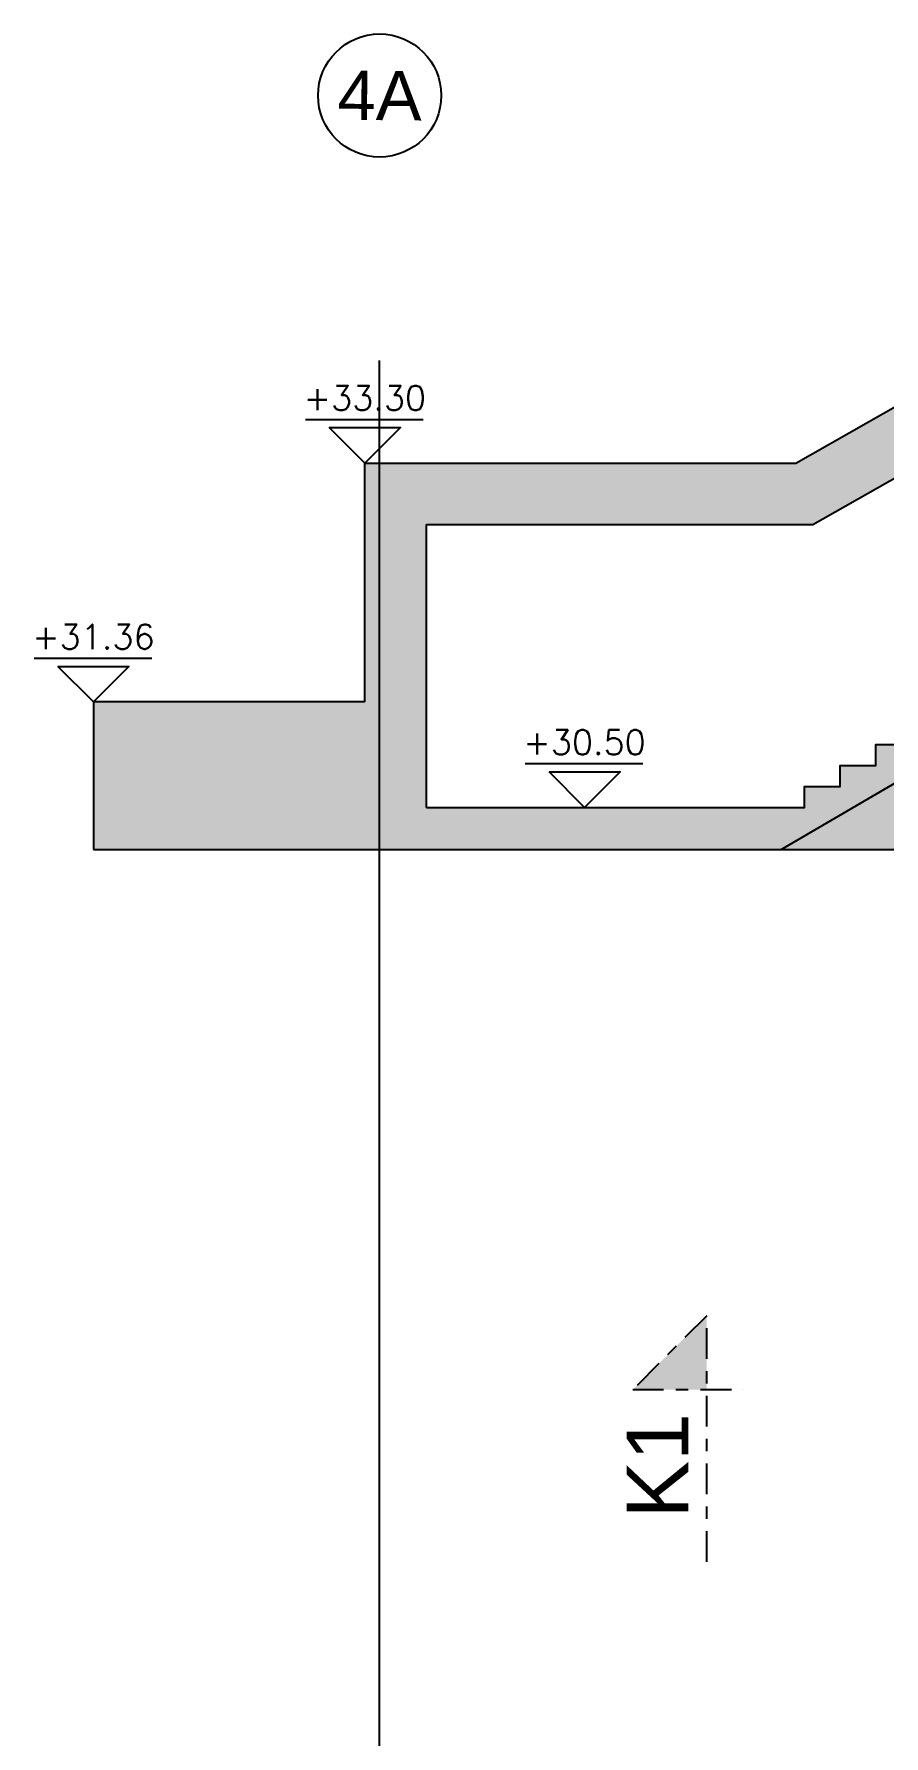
# Model space of a CAD drawing. Header units: inches. Extents: x 400392 to 401495, y 4543971 to 4544133.
# Drawn here: x 401444.41 to 401451.31, y 4544031.81 to 4544045.64 of the extents above; entities that cross this region are included whole.
import ezdxf
from ezdxf.enums import TextEntityAlignment as Align

# ---------------------------------------------------------------- set-up
doc = ezdxf.new("R2010")
doc.units = ezdxf.units.IN
doc.header["$MEASUREMENT"] = 0
for name, pattern in [('AKS', [3, 2.5, -0.25, 0, -0.25]), ('CENTER', [2, 1.25, -0.25, 0.25, -0.25]), ('CONTINU', [0]), ('HIDDEN', [0.375, 0.25, -0.125])]:
    doc.linetypes.add(name, pattern=pattern)
for name, color, linetype in [('aks prota', 2, 'AKS'), ('caks prota', 4, 'Continuous'), ('kesit prota', 1, 'Continuous'), ('kesit tarama prota', 252, 'Continuous'), ('kot prota', 4, 'Continuous'), ('merdiven prota', 2, 'Continuous'), ('PRT-CST-rc_level', 6, 'Continuous'), ('PRT-CST-rc_levermark', 4, 'Continuous'), ('skesit prota', 7, 'Continuous'), ('taks prota', 7, 'Continuous'), ('tkesit prota', 7, 'Continuous')]:
    doc.layers.add(name, color=color, linetype=linetype)
doc.styles.add('Arial', font='Arial.ttf')
doc.styles.add('OLCU', font='romanstw.shx')
doc.styles.add('TAKS', font='Arial Unicode.ttf')

# ---------------------------------------------------------------- blocks, each defined once
blk = doc.blocks.new('KOTK5')
at = {"layer": 'PRT-CST-rc_levermark'}
blk.add_line((216.7, 160), (-213.3, 160), dxfattribs=at)
blk.add_lwpolyline([(130, 130), (-130, 130), (0, 0)], close=True, dxfattribs=at)
at = {"layer": 'PRT-CST-rc_level', "style": 'OLCU'}
blk.add_attdef('000.00', text='', height=90, dxfattribs=at).set_placement((0, 193.1), align=Align.CENTER)

msp = doc.modelspace()

# ---------------------------------------------------------------- hatches: boundary and pattern name
at = {"layer": 'kesit tarama prota'}
h = msp.add_hatch(color=256, dxfattribs=at)
h.dxf.hatch_style = 1
h.paths.add_polyline_path([(401463.885, 4544040.211), (401460.777, 4544040.211), (401460.777, 4544043.451), (401460.277, 4544043.451), (401460.277, 4544043.264), (401459.987, 4544043.264), (401459.987, 4544043.094), (401459.697, 4544043.094), (401459.697, 4544042.924), (401459.407, 4544042.924), (401459.407, 4544042.754), (401459.117, 4544042.754), (401459.117, 4544042.584), (401458.827, 4544042.584), (401458.827, 4544042.414), (401458.537, 4544042.414), (401458.537, 4544042.244), (401458.247, 4544042.244), (401458.247, 4544042.074), (401457.957, 4544042.074), (401457.957, 4544041.904), (401457.667, 4544041.904), (401457.667, 4544041.734), (401457.377, 4544041.734), (401457.377, 4544041.564), (401457.087, 4544041.564), (401457.087, 4544041.394), (401456.797, 4544041.394), (401456.797, 4544041.224), (401456.507, 4544041.224), (401456.507, 4544041.054), (401456.217, 4544041.054), (401456.217, 4544040.884), (401455.927, 4544040.884), (401455.927, 4544040.714), (401455.637, 4544040.714), (401455.637, 4544040.544), (401452.406, 4544040.544), (401452.406, 4544040.374), (401452.116, 4544040.374), (401452.116, 4544040.204), (401451.826, 4544040.204), (401451.826, 4544040.034), (401451.536, 4544040.034), (401451.536, 4544039.864), (401451.246, 4544039.864), (401451.246, 4544039.694), (401450.956, 4544039.694), (401450.956, 4544039.524), (401450.666, 4544039.524), (401450.666, 4544039.354), (401447.596, 4544039.354), (401447.596, 4544041.651), (401450.732, 4544041.651), (401453.015, 4544042.951), (401455.624, 4544042.951), (401455.624, 4544043.451), (401452.879, 4544043.451), (401450.596, 4544042.151), (401447.096, 4544042.151), (401447.096, 4544040.211), (401444.892, 4544040.211), (401444.892, 4544039.011), (401463.885, 4544039.011)])
h.paths.add_polyline_path([(401455.464, 4544040.211), (401460.277, 4544043.032), (401460.277, 4544040.211)], flags=16)
h = msp.add_hatch(color=256, dxfattribs=at)
h.dxf.hatch_style = 1
h.paths.add_polyline_path([(401449.272, 4544034.624), (401449.872, 4544035.224), (401449.872, 4544034.624)])

# ---------------------------------------------------------------- linework, layer by layer
at = {"layer": 'aks prota', "ltscale": 10}
msp.add_line((401447.216, 4544017.985), (401447.216, 4544044.637), dxfattribs=at)
at = {"layer": 'caks prota', "ltscale": 0.05}
msp.add_circle((401447.216, 4544045.137), 0.5, dxfattribs=at)
at = {"layer": 'kesit prota', "color": 1}
for p, q in [((401450.732, 4544041.651), (401453.015, 4544042.951)), ((401447.096, 4544040.211), (401447.096, 4544042.151)), ((401447.596, 4544039.354), (401447.596, 4544041.651)), ((401447.596, 4544041.651), (401450.732, 4544041.651)), ((401447.096, 4544040.211), (401444.892, 4544040.211))]:
    msp.add_line(p, q, dxfattribs=at)
for points in [[(401447.096, 4544042.151), (401450.596, 4544042.151), (401452.879, 4544043.451), (401455.624, 4544043.451), (401455.624, 4544042.951)], [(401447.596, 4544039.354), (401450.666, 4544039.354), (401450.666, 4544039.524), (401450.956, 4544039.524), (401450.956, 4544039.694), (401451.246, 4544039.694), (401451.246, 4544039.864), (401451.536, 4544039.864)], [(401444.892, 4544039.011), (401463.885, 4544039.011)]]:
    msp.add_lwpolyline(points, dxfattribs=at)
at = {"layer": 'merdiven prota', "linetype": 'HIDDEN', "ltscale": 10}
for points in [[(401444.892, 4544040.211), (401444.892, 4544039.011)], [(401450.477, 4544039.011), (401452.524, 4544040.211)]]:
    msp.add_lwpolyline(points, dxfattribs=at)
at = {"layer": 'skesit prota', "linetype": 'CENTER', "ltscale": 0.2}
for p, q in [((401449.872, 4544035.224), (401449.272, 4544034.624)), ((401449.272, 4544034.624), (401450.172, 4544034.624))]:
    msp.add_line(p, q, dxfattribs=at)
msp.add_lwpolyline([(401449.872, 4544033.224), (401449.872, 4544035.224)], dxfattribs=at)

# ---------------------------------------------------------------- block references
at = {"layer": 'kot prota', "linetype": 'CONTINU', "ltscale": 0.1}
ref = msp.add_blockref('KOTK5', (401447.096, 4544042.151), dxfattribs=dict(at, xscale=-0.002222222222222222, yscale=0.002222222222222222, zscale=0.002222222222222222, rotation=359.9999999999036))
ref.add_attrib('000.00', '+33.30', dxfattribs={"layer": 'PRT-CST-rc_level', "height": 0.2, "style": 'OLCU'}).set_placement((401447.096, 4544042.58), align=Align.CENTER)
ref = msp.add_blockref('KOTK5', (401444.892, 4544040.211), dxfattribs=dict(at, xscale=-0.002222222222222222, yscale=0.002222222222222222, zscale=0.002222222222222222, rotation=359.9999999999036))
ref.add_attrib('000.00', '+31.36', dxfattribs={"layer": 'PRT-CST-rc_level', "height": 0.2, "style": 'OLCU'}).set_placement((401444.892, 4544040.64), align=Align.CENTER)
ref = msp.add_blockref('KOTK5', (401448.88, 4544039.354), dxfattribs=dict(at, xscale=-0.002222222222222222, yscale=0.002222222222222222, zscale=0.002222222222222222, rotation=359.9999999999036))
ref.add_attrib('000.00', '+30.50', dxfattribs={"layer": 'PRT-CST-rc_level', "height": 0.2, "style": 'OLCU'}).set_placement((401448.88, 4544039.783), align=Align.CENTER)

# ---------------------------------------------------------------- texts
at = {"layer": 'taks prota', "style": 'TAKS'}
msp.add_text('4A', height=0.4, rotation=359.5052, dxfattribs=at).set_placement((401447.216, 4544045.137), align=Align.MIDDLE_CENTER)
at = {"layer": 'tkesit prota', "style": 'Arial'}
msp.add_text('K1', height=0.5, rotation=90, dxfattribs=at).set_placement((401449.722, 4544033.579))

doc.saveas('drawing.dxf')
